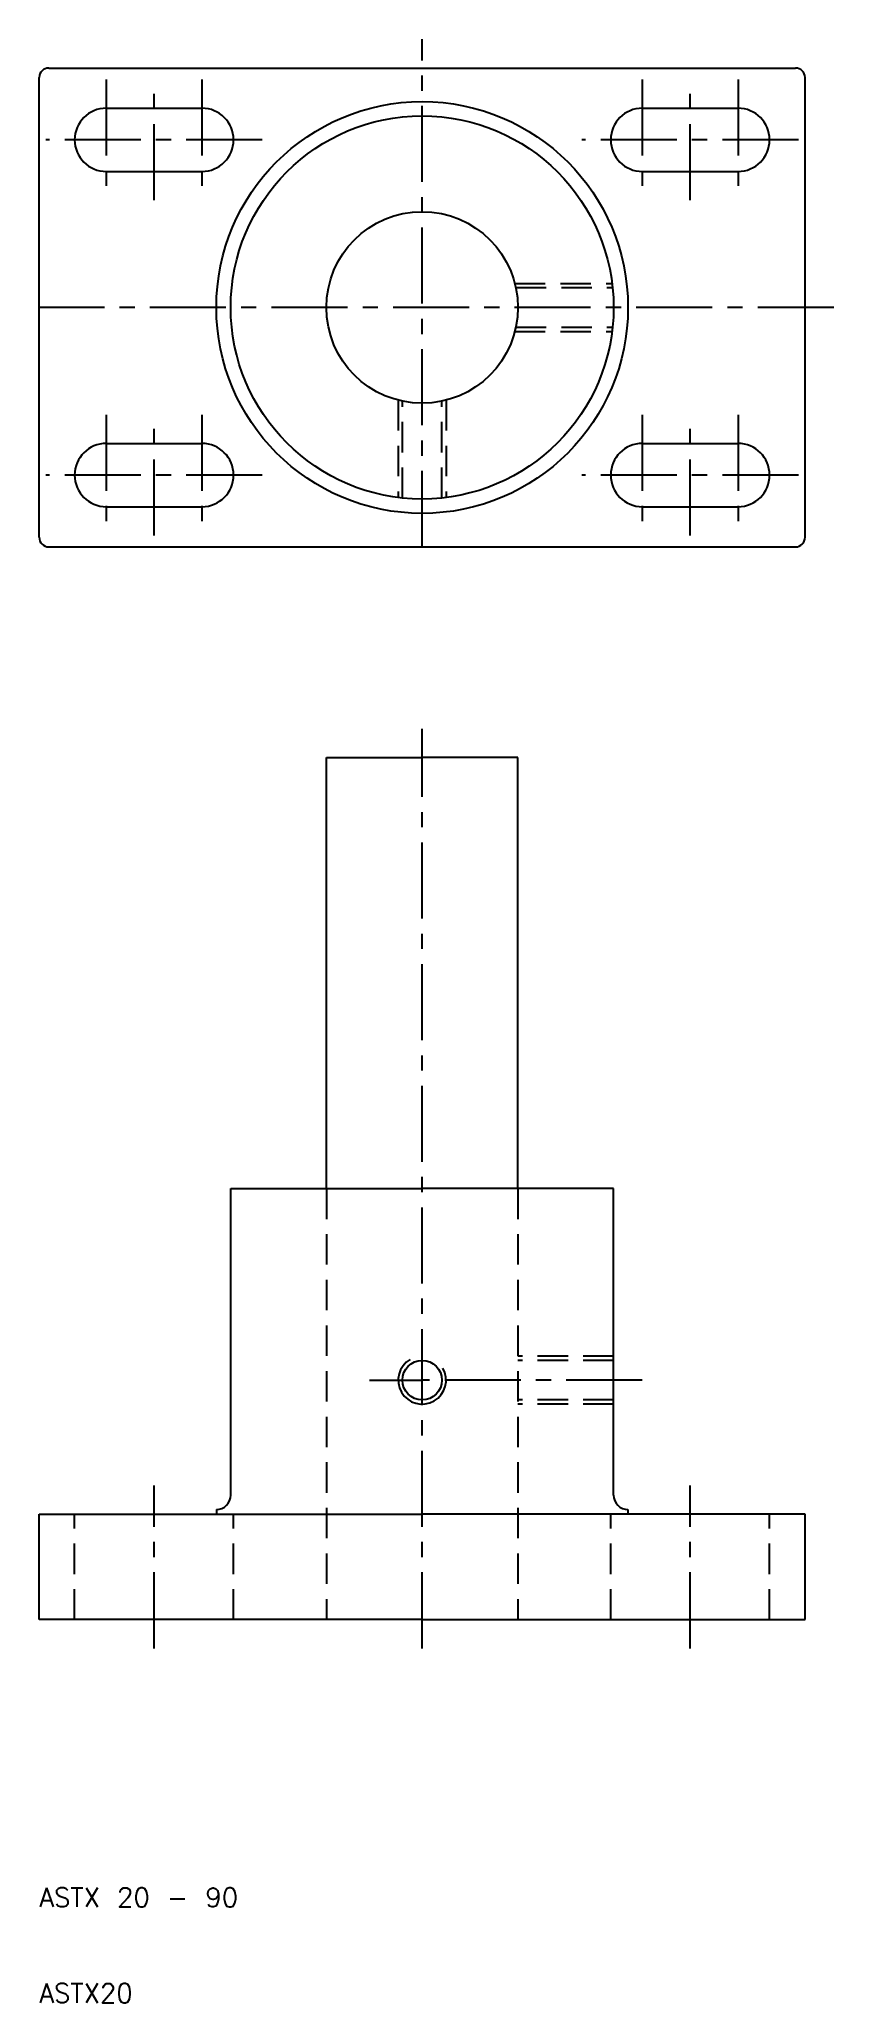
# Model space of a CAD drawing. Extents: x 10 to 93, y 10 to 215.
import ezdxf

# ---------------------------------------------------------------- set-up
doc = ezdxf.new("R2010")
doc.units = 0
doc.header["$LTSCALE"] = 0.25
doc.linetypes.add('CENTER', pattern=[50.8, 31.75, -6.35, 6.35, -6.35])
doc.linetypes.add('DASHED', pattern=[19.05, 12.7, -6.35])
doc.layers.get('0').update_dxf_attribs({"linetype": 'CONTINUOUS'})
doc.layers.add('CENTER', color=1, linetype='CENTER')
doc.styles.get("Standard").update_dxf_attribs({"font": 'txt.shx', "bigfont": 'extfont.shx'})

msp = doc.modelspace()

# ---------------------------------------------------------------- linework, layer by layer
for p, q in [((11, 212), (89, 212)), ((10, 163), (10, 211)), ((90, 163), (90, 211)), ((17, 207.8), (27, 207.8)), ((73, 207.8), (83, 207.8)), ((17, 201.2), (27, 201.2)), ((73, 201.2), (83, 201.2)), ((17, 172.8), (27, 172.8)), ((73, 172.8), (83, 172.8)), ((17, 166.2), (27, 166.2)), ((73, 166.2), (83, 166.2)), ((11, 162), (89, 162)), ((40, 95), (40, 140)), ((40, 140), (50, 140)), ((60, 140), (50, 140)), ((60, 95), (60, 140)), ((30, 63), (30, 95)), ((30, 95), (40, 95)), ((40, 95), (50, 95)), ((60, 95), (50, 95)), ((70, 95), (60, 95)), ((70, 63), (70, 95)), ((28.5, 61.5), (28.5, 61)), ((71.5, 61.5), (71.5, 61)), ((10, 50), (10, 61)), ((10, 61), (30, 61)), ((30, 61), (50, 61)), ((70, 61), (50, 61)), ((90, 61), (70, 61)), ((90, 50), (90, 61)), ((50, 50), (10, 50)), ((50, 50), (90, 50))]:
    msp.add_line(p, q)
at = {"color": 3, "linetype": 'DASHED'}
for p, q in [((59.682458, 189.5), (69.843135, 189.5)), ((59.784044, 189.067), (69.892901, 189.067)), ((59.784044, 184.933), (69.892901, 184.933)), ((59.682458, 184.5), (69.843135, 184.5)), ((47.5, 177.317542), (47.5, 167.156865)), ((47.933, 167.107099), (47.933, 177.215956)), ((52.067, 167.107099), (52.067, 177.215956)), ((52.5, 177.317542), (52.5, 167.156865)), ((40, 95), (40, 50)), ((60, 95), (60, 50)), ((70, 77.5), (60, 77.5)), ((70, 77.067), (60, 77.067)), ((70, 72.933), (60, 72.933)), ((70, 72.5), (60, 72.5)), ((13.7, 50), (13.7, 61)), ((30.3, 50), (30.3, 61)), ((69.7, 50), (69.7, 61)), ((86.3, 50), (86.3, 61))]:
    msp.add_line(p, q, dxfattribs=at)
for centre, radius in [((50, 187), 21.5), ((50, 187), 20), ((50, 187), 10), ((50, 75), 2.067)]:
    msp.add_circle(centre, radius)
for centre, radius, start, end in [((11, 211), 1, 90, 180), ((89, 211), 1, 0, 90), ((17, 204.5), 3.3, 90, 270), ((27, 204.5), 3.3, 270, 90), ((73, 204.5), 3.3, 90, 270), ((83, 204.5), 3.3, 270, 90), ((17, 169.5), 3.3, 90, 270), ((27, 169.5), 3.3, 270, 90), ((73, 169.5), 3.3, 90, 270), ((83, 169.5), 3.3, 270, 90), ((11, 163), 1, 180, 270), ((89, 163), 1, 270, 0), ((28.5, 63), 1.5, 270, 0), ((71.5, 63), 1.5, 180, 270)]:
    msp.add_arc(centre, radius, start, end)
at = {"color": 3}
msp.add_arc((50, 75), 2.5, 120, 30, dxfattribs=at)
at = {"layer": 'CENTER', "color": 1, "linetype": 'CENTER'}
for p, q in [((50, 162), (50, 215)), ((17, 210.8), (17, 198.2)), ((22, 198.2), (22, 210.8)), ((27, 210.8), (27, 198.2)), ((73, 210.8), (73, 198.2)), ((78, 198.2), (78, 210.8)), ((83, 210.8), (83, 198.2)), ((33.3, 204.5), (10.7, 204.5)), ((89.3, 204.5), (66.7, 204.5)), ((93, 187), (10, 187)), ((17, 175.8), (17, 163.2)), ((22, 163.2), (22, 175.8)), ((27, 175.8), (27, 163.2)), ((73, 175.8), (73, 163.2)), ((78, 163.2), (78, 175.8)), ((83, 175.8), (83, 163.2)), ((33.3, 169.5), (10.7, 169.5)), ((89.3, 169.5), (66.7, 169.5)), ((50, 47), (50, 143)), ((44.5, 75), (50, 75)), ((73, 75), (50, 75)), ((22, 47), (22, 64)), ((78, 47), (78, 64))]:
    msp.add_line(p, q, dxfattribs=at)

# ---------------------------------------------------------------- texts
for s, p in [('ASTX 20 - 90', (10, 20)), ('ASTX20', (10, 10))]:
    msp.add_text(s, height=2).set_placement(p)

doc.saveas('drawing.dxf')
